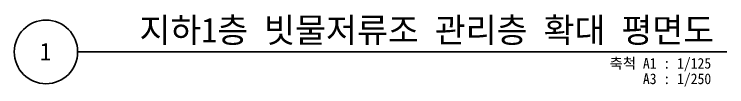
# Model space of a CAD drawing. Header units: inches. Extents: x 224105 to 519834, y 3350 to 70638.
# Drawn here: x 273643 to 298927, y 38128 to 40685 of the extents above; entities that cross this region are included whole.
import ezdxf
from ezdxf.enums import TextEntityAlignment as Align

# ---------------------------------------------------------------- set-up
doc = ezdxf.new("R2010")
doc.units = ezdxf.units.IN
doc.header["$MEASUREMENT"] = 0
doc.layers.add('A-XXXX-SYMB', color=7, linetype='CONTINUOUS', lineweight=25)
doc.layers.add('A-XXXX-TXT1', color=3, linetype='CONTINUOUS', lineweight=25)
doc.styles.add('돋움체', font='')
doc.styles.get('돋움체').set_extended_font_data('DotumChe')

msp = doc.modelspace()

# ---------------------------------------------------------------- linework, layer by layer
at = {"layer": 'A-XXXX-SYMB'}
msp.add_line((275892.9, 39356.6), (298927.3, 39356.6), dxfattribs=at)
msp.add_circle((274767.9, 39356.6), 1125, dxfattribs=at)

# ---------------------------------------------------------------- texts
at = {"layer": 'A-XXXX-TXT1', "style": '돋움체'}
msp.add_text('지하1층 빗물저류조 관리층 확대 평면도', height=875, dxfattribs=at).set_placement((298480.7, 39427.4), align=Align.BOTTOM_RIGHT)
msp.add_text('1', height=625, dxfattribs=at).set_placement((274753.4, 39370), align=Align.MIDDLE)
for s, p in [('축척 A1 : 1/125', (298375.3, 39141.3)), ('A3 : 1/250', (298375.3, 38594))]:
    msp.add_text(s, height=375, dxfattribs=at).set_placement(p, align=Align.TOP_RIGHT)

doc.saveas('drawing.dxf')
